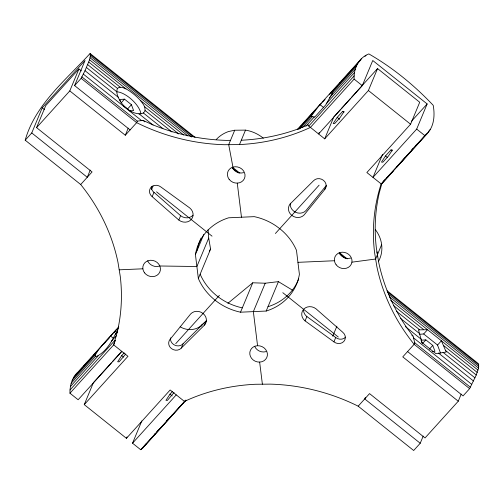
<?xml version="1.0" encoding="UTF-8"?>
<svg xmlns="http://www.w3.org/2000/svg" width="504" height="504" viewBox="0 0 504 504"><rect width="100%" height="100%" fill="white"/><g stroke="black" fill="none" stroke-linecap="round" stroke-linejoin="round"><path stroke-width="0.76" d="M130.095 129.919L74.598 85.585L81.157 78.34L85.018 70.692L89.555 59.793L90.323 56.045L90.084 53.493C65.948 79.96 35.242 104.479 25.2 140.194L80.697 184.521A191.728 172.469 22.6 0 1 117.993 262.439L120.261 276.375A191.728 172.469 22.6 0 1 117.363 331.632L113.671 344.887L69.962 393.214L78.145 399.754L121.861 351.427M407.572 351.565L463.069 395.898L469.627 388.647L476.249 375.014L478.535 368.084L478.548 363.806L387.091 290.751M69.962 393.214C69.81 385.919 71.782 378.208 77.112 372.96M81.157 78.34L136.653 122.667A191.728 172.469 22.6 0 0 224.488 144.717L239.488 144.572A191.728 172.469 22.6 0 0 310.395 127.43L354.11 79.109C353.537 68.783 358.735 57.676 368.846 53.915C392.748 67.668 414.307 85.315 433.226 105.336C434.952 115.101 434.297 126.535 426.856 133.919L381.446 184.118L366.862 172.538L410.577 124.217L419.719 102.249L377.54 68.563L351.735 97.089M145.032 110.439C145.561 106.35 142.342 103.074 140.074 100.069A17.753 4.939 40.8 0 0 126.195 88.987C123.776 87.998 120.985 86.423 118.364 87.709L117.136 89.177C115.876 93.675 118.459 98.123 120.664 101.865A17.753 9.671 43.6 0 0 134.537 112.946C137.8 113.885 142.802 114.944 144.881 111.34L145.032 110.439L171.996 131.972M95.558 354.495L95.256 356.038L95.804 356.712C106.898 351.962 112.902 339.4 117.923 328.954L117.741 328.564L116.071 329.937L102.885 344.516L97.883 350.683L95.558 354.495L72.173 380.35M115.189 340.502L113.671 344.887L127.966 356.303L84.25 404.63L126.428 438.322L170.144 389.995L184.433 401.411A191.728 172.469 22.6 0 1 255.333 384.275L270.339 384.13A191.728 172.469 22.6 0 1 358.174 406.174L413.671 450.507L420.229 443.255L423.215 436.073M25.2 140.194L31.758 132.943L42.223 107.806L85.063 60.449L74.598 85.585M80.697 184.521L92.062 171.958L36.565 127.632L45.706 105.664L78.933 68.941L81.371 70.888M36.565 127.632L69.791 90.903L78.933 68.941M90.241 170.094L87.255 177.276L31.758 132.943M69.791 90.903L125.288 135.236L128.237 128.148M230.504 140.339L226.29 140.383A191.728 172.469 22.6 0 1 152.365 124.633L142.991 120.387L137.29 121.143L136.653 122.667L125.288 135.236M151.584 189.561L153.071 185.982M152.164 196.661A7.163 6.445 22.6 0 1 150.986 187.4A7.163 6.445 22.6 0 1 160.908 186.997L189.75 207.957A8.959 8.058 22.6 0 1 191.224 219.536A8.959 8.058 22.6 0 1 178.819 220.034L152.164 196.661L153.972 192.326A7.163 6.445 22.6 0 1 151.288 186.637M84.25 404.63L93.391 382.668L111.302 362.874M114.408 342.248L115.183 340.389M178.819 220.034L180.627 215.699A8.959 8.058 22.6 0 0 193.026 215.202M263.308 138.19A33.692 30.303 22.6 0 0 245.505 130.12L234.713 130.227L228.703 144.673L232.949 167.114M239.488 144.572L245.505 130.12M195.42 254.526A55.32 49.764 22.6 0 1 228.646 217.797L254.299 216.651A55.32 49.764 22.6 0 1 275.965 225.868L279.764 228.665A55.32 49.764 22.6 0 1 296.478 250.337L299.401 274.321A55.32 49.764 22.6 0 1 266.181 311.044L240.521 312.197A55.32 49.764 22.6 0 1 198.349 278.504L195.42 254.526L203.786 234.429M208.058 229.849L208.706 238.083L196.881 266.515L159.825 265.992M126.428 438.322L127.014 436.905M181.27 348.106L183.072 343.772L206.319 320.72L204.517 325.055L181.27 348.106A7.163 6.445 22.6 0 1 171.347 348.503A7.163 6.445 22.6 0 1 170.169 339.242L170.774 337.793M198.349 278.504L210.584 249.096L208.706 238.083M186.007 400.163L142.708 448.024L140.717 449.738L132.533 443.199L141.8 420.928M201.524 326.101L202.117 324.671L205.097 322.201M240.521 312.197L252.762 282.788L265.205 283.216L278.422 281.642L292.377 290.109M319.177 132.533L318.578 133.97L362.294 85.648L372.758 60.505L427.146 103.95L416.682 129.093L372.966 177.414L382.536 154.426M241.296 140.238A191.728 172.469 22.6 0 0 298.872 128.652L308.127 124.79L308.769 126.063L324.683 138.846L333.824 116.884L340.143 109.897M266.181 311.044L278.422 281.642M324.658 189.605A7.163 6.445 22.6 0 0 323.48 180.338A7.163 6.445 22.6 0 0 313.557 180.734L290.31 203.792A8.959 8.058 22.6 0 0 291.784 215.372A8.959 8.058 22.6 0 0 304.183 214.874L324.658 189.605L326.46 185.27L305.991 210.54A8.959 8.058 22.6 0 1 295.571 212.266A8.959 8.058 22.6 0 1 290.31 203.219M324.683 138.846L368.399 90.525L377.54 68.563M305.077 320.891A8.959 8.058 22.6 0 1 303.603 309.305A8.959 8.058 22.6 0 1 316.002 308.807L342.657 332.18A7.163 6.445 22.6 0 1 343.835 341.447A7.163 6.445 22.6 0 1 333.919 341.844L305.077 320.891L306.879 316.556A8.959 8.058 22.6 0 1 303.528 309.437M332.734 336.174L336.905 326.157M333.919 341.844L335.721 337.51A7.163 6.445 22.6 0 0 345.643 337.113M381.648 244.579L375.631 259.024L351.943 262.168M365.331 397.492L364.732 398.929L420.229 443.255M381.446 184.118L381.83 183.664L379.266 192.874A191.728 172.469 22.6 0 0 376.375 248.138L378.636 262.074A191.728 172.469 22.6 0 0 407.075 328.098L413.047 336.111L414.767 342.789L414.131 344.32L402.765 356.882L458.262 401.216L425.036 437.938L369.539 393.611L358.174 406.174M458.262 401.216L461.21 394.128M265.205 283.216L253.355 311.623L257.563 345.719A8.959 8.058 22.6 0 1 266.717 357.695A8.959 8.058 22.6 0 1 251.528 358.306A8.959 8.058 22.6 0 1 257.563 345.719M356.322 66.245L332.936 92.093L325.647 105.015L314.716 117.098L311.075 116.26L299.521 129.03M124.192 352.857L121.71 355.604L117.671 361.752L119.102 361.859L125.779 353.978M337.226 117.369L333.188 123.518L334.618 123.625L340.087 117.583L344.119 111.434L342.689 111.327L337.226 117.369L339.671 119.322M172.475 391.425L169.987 394.172L165.955 400.321L167.385 400.428L174.056 392.547M385.503 155.938L381.471 162.086L382.901 162.194L388.364 156.152L392.402 150.003L390.972 149.896L385.503 155.938L387.324 157.393M142.708 448.024L145.895 443.98M209.261 251.055L210.584 249.096M311.075 116.26L319.927 104.586L323.505 107.44M185.856 400.144L144.661 445.826M170.169 339.242L190.638 313.967A8.959 8.058 22.6 0 1 203.043 313.469A8.959 8.058 22.6 0 1 204.517 325.055M404.725 157.928L396.428 167.536M121.061 102.961L124.501 99.156L131.437 104.7L133.604 110.597L129.515 110.905M131.437 104.7L127.506 109.047L123.455 105.815M75.159 375.159L118.768 326.913M297.454 129.383L361.261 58.855M79.878 370.453L81.988 368.122M83.563 366.376L85.667 364.052M90.405 358.816L91.463 357.651M93.568 355.32L97.776 350.671M103.566 344.27L106.199 341.359M107.251 340.194L109.355 337.869M114.093 332.627L115.674 330.882M117.256 329.137L118.308 327.978M298.759 128.495L301.392 125.59M305.6 120.935L306.652 119.769M308.763 117.445L313.501 112.203M319.29 105.802L321.394 103.478M322.447 102.312L325.08 99.401M329.288 94.752L330.87 93.001M332.445 91.255L337.182 86.02M339.293 83.695L340.345 82.53M342.972 79.619L345.082 77.295M346.135 76.129L348.768 73.219M352.976 68.563L355.081 66.238M356.662 64.493L360.87 59.837M73.515 377.628L97.883 350.683M298.116 129.339L314.906 110.785M332.64 93.933L330.851 92.503L331.789 92.125L357.664 63.523M364.984 56.442L366.036 55.276M71.14 383.317L95.514 356.378M115.403 334.391L117.501 332.073M302.564 127.499L312.53 116.481M329.421 97.814L355.295 69.212M70.428 386.53L98.154 355.881M111.334 341.309L116.575 335.513M305.884 126.252L314.294 116.953M326.227 103.767L354.577 72.425M70.031 389.97L114.912 340.358M308.769 126.063L354.18 75.865M112.354 361.708L121.307 351.811M341.202 108.732L350.683 98.255M175.72 343.671L219.435 295.35M275.392 233.497L319.108 185.17M411.346 121.414L427.146 103.95M132.533 443.199L176.249 394.871M154.224 434.606L155.282 433.44M156.864 431.689L158.451 429.937M166.37 421.18L168.481 418.843M383.046 181.661L384.621 179.922M411.27 150.463L413.343 148.17M415.416 145.877L416.972 144.157M428.898 130.977L430.454 129.257M140.717 449.738L185.485 400.39M426.856 133.919L424.866 135.626L381.15 183.954A191.728 172.469 22.6 0 0 374.566 252.472L376.828 266.408A191.728 172.469 22.6 0 0 414.131 344.32L469.627 388.647M381.087 184.47L393.429 170.856M401.083 162.37L428.81 131.72M419.271 334.303L423.675 333.969L427.537 329.704L418.478 329.887L422.006 342.575L435.878 353.657L446.223 352.057L441.409 340.786L390.65 300.308M422.402 343.678L425.842 339.872L432.779 345.41L434.946 351.307L432.218 351.515M429.339 349.215L432.779 345.41M440.527 353.165L437.548 345.051L441.409 340.786M387.097 177.698L387.897 176.942M202.117 324.671C196.529 330.662 186.877 330.964 180.167 326.794M227.884 303.339L252.762 282.788M172.179 414.761L173.011 414.483M234.713 130.227L228.539 131.525A33.692 30.303 22.6 0 0 216.197 139.595M124.501 99.156L119.732 99.515L120.544 101.726M425.842 339.872L421.073 340.225L422.157 343.18M119.196 269.816L142.852 268.808M297.94 262.332L334.429 260.744M331.789 92.125L332.936 92.093M306.879 316.556L335.721 337.51M354.11 79.109L362.294 85.648M368.399 90.525L410.577 124.217M416.682 129.093L424.866 135.626M342.689 111.327L343.911 112.304M390.972 149.896L392.181 150.866M90.084 53.493L195.042 137.34M232.489 167.252L239.854 173.13M339.217 252.504L347.193 258.88M90.329 54.615L192.988 136.615M232.331 168.046L238.474 172.954M339.261 253.462L345.41 258.369M387.211 291.759L478.8 364.928M90.323 56.045L191.684 137.006M388.496 294.223L478.794 366.351M90.065 57.771L187.841 135.872M389.371 296.856L478.535 368.084M89.555 59.793L125.968 88.88M140.269 100.309L183.739 135.034M441.491 340.924L478.025 370.106M88.792 62.105L120.21 87.205M144.497 106.602L178.731 133.944M393.618 305.594L423.656 329.597M443.74 345.643L477.256 372.418M87.778 64.701L117.646 88.565M396.346 311.188L419.611 329.774M445.756 350.658L476.249 375.014M423.675 333.969L437.548 345.051M86.518 67.567L116.789 91.747M143.375 112.984L162.956 128.627M400.699 318.541L419.775 333.774M443.073 352.384L474.989 377.88M85.018 70.692L118.207 97.203M138.959 113.778L153.084 125.061M405.367 326.586L421.287 339.305M438.556 353.102L473.489 381.005M142.991 120.387L144.818 121.848M411.818 335.129L413.047 336.111M83.28 74.069L141.693 120.727M413.343 337.718L471.75 384.382M81.793 76.81L137.29 121.143M414.767 342.789L470.264 387.122M156.536 191.829L212.033 236.162M282.794 292.685L338.285 337.012M42.223 107.806L44.661 109.752M110.54 336.023L113.444 338.341M121.71 355.604L123.543 357.071M169.987 394.172L172.211 395.949M153.972 192.326L180.627 215.699M259.642 362.099L262.389 384.206M237.264 183.128L241.473 217.224M375.341 229.61A33.138 29.812 22.6 0 1 378.548 261.286M376.916 251.824A33.138 29.812 22.6 0 1 377.635 256.845M350.69 258.092A8.959 8.058 22.6 0 1 339.211 252.737M243.709 172.639A8.959 8.058 22.6 0 1 232.231 167.284M159.113 266.156A8.959 8.058 22.6 0 1 147.634 260.801M266.087 351.609A8.959 8.058 22.6 0 1 254.614 346.254M197.228 250.192A55.32 49.764 22.6 0 1 201.109 238.014M242.329 307.862A55.32 49.764 22.6 0 1 200.151 274.17M298.746 278.901A55.32 49.764 22.6 0 1 267.983 306.709M183.072 343.772A7.163 6.445 22.6 0 1 175.02 345.278A7.163 6.445 22.6 0 1 170.472 338.48M116.802 91.829A17.917 7.453 42.1 0 1 131.891 99.729A17.917 7.453 42.1 0 1 140.849 113.891M229.15 179.336A8.959 8.058 22.6 0 0 244.339 178.725A8.959 8.058 22.6 0 0 235.179 166.748A8.959 8.058 22.6 0 0 229.15 179.336M144.553 272.853A8.959 8.058 22.6 0 0 159.737 272.242A8.959 8.058 22.6 0 0 150.583 260.266A8.959 8.058 22.6 0 0 144.553 272.853M336.13 264.789A8.959 8.058 22.6 0 0 351.313 264.178A8.959 8.058 22.6 0 0 342.159 252.202A8.959 8.058 22.6 0 0 336.13 264.789"/></g></svg>
